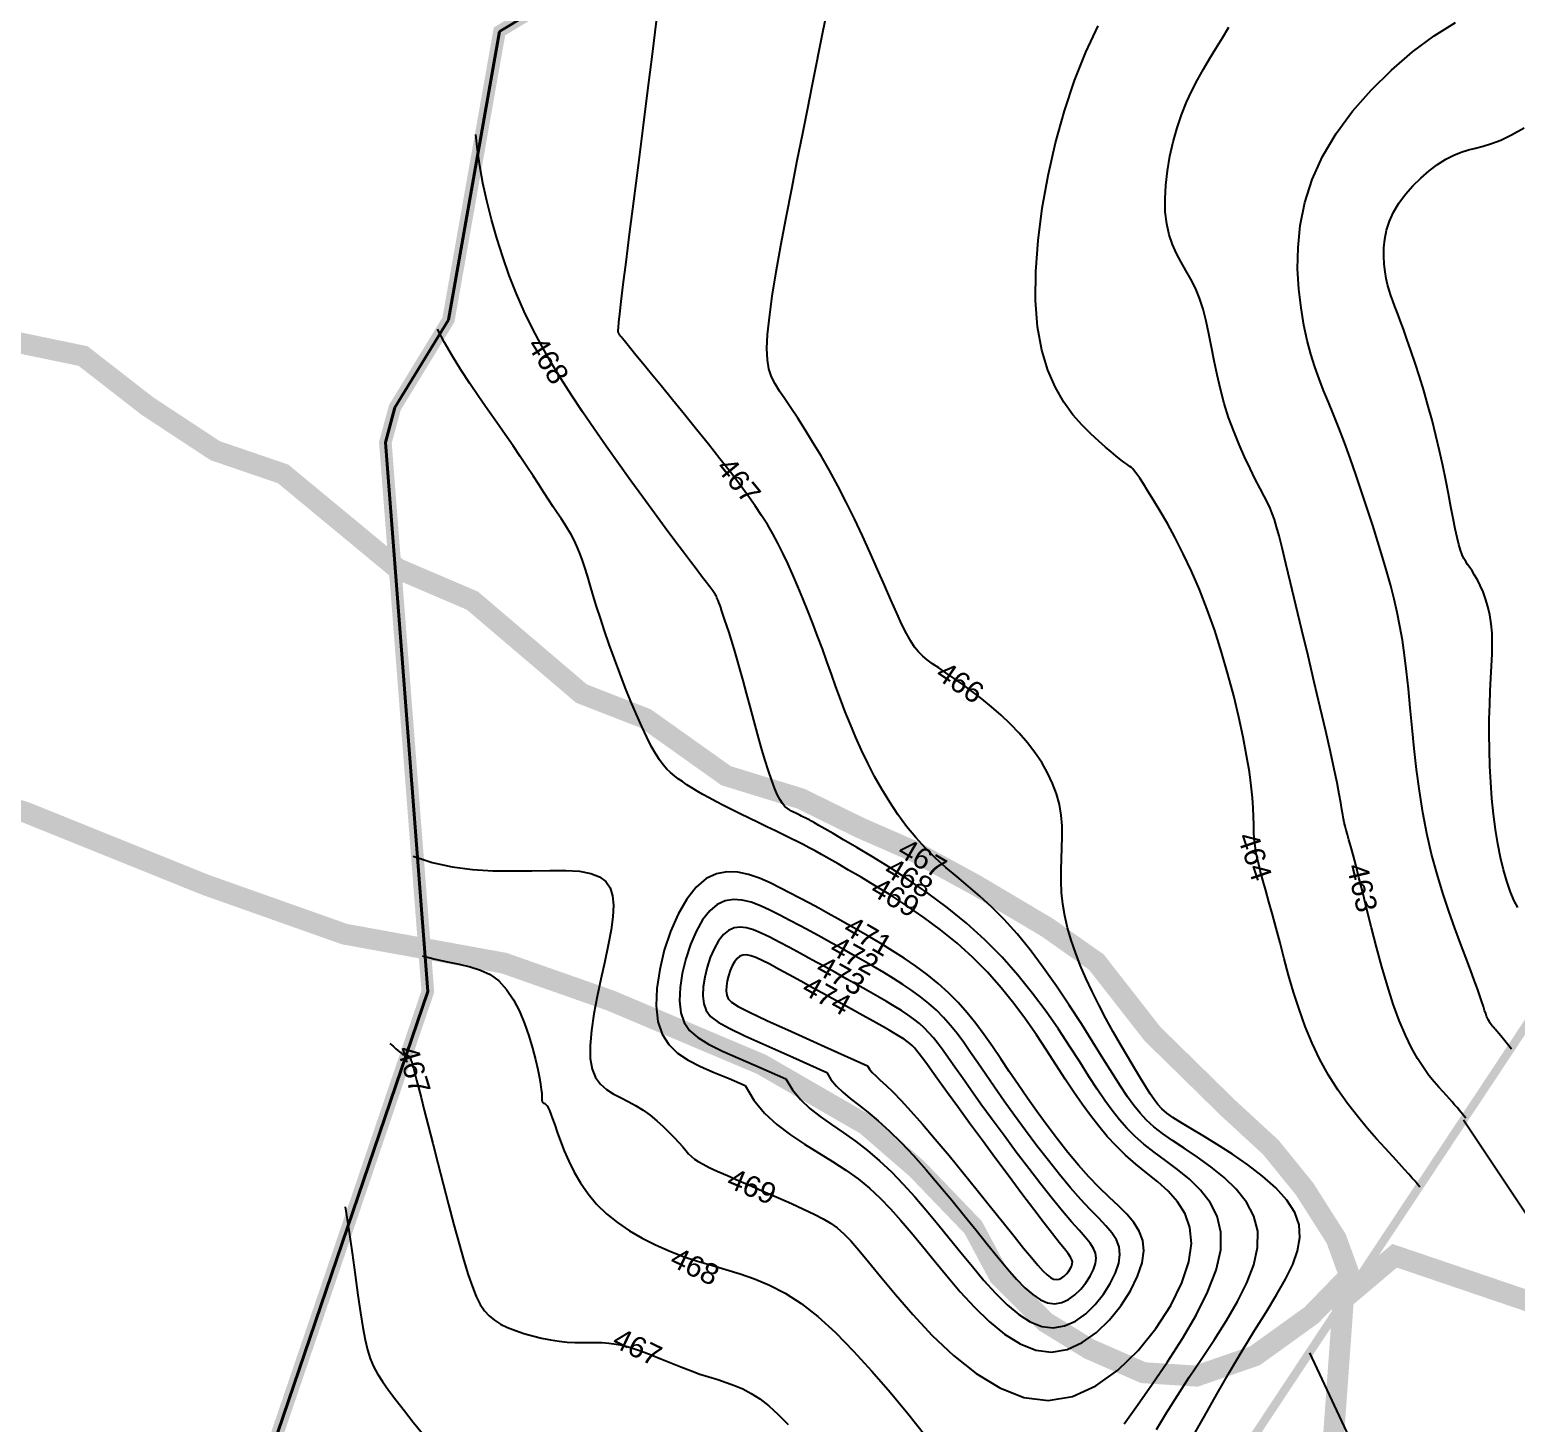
# Model space of a CAD drawing. Header units: metres. Extents: x 218545 to 227455, y 1543467 to 1556082.
# Drawn here: x 219415.8 to 219770, y 1551138.3 to 1551470.2 of the extents above; entities that cross this region are included whole.
import ezdxf

# ---------------------------------------------------------------- set-up
doc = ezdxf.new("R2010")
doc.units = ezdxf.units.M
doc.header["$MEASUREMENT"] = 0
for name, color, linetype in [('2 M CONTOUR', 33, 'Continuous'), ('SATGE-2', 160, 'Continuous'), ('UUL', 90, 'Continuous')]:
    doc.layers.add(name, color=color, linetype=linetype)
doc.layers.add('BO', color=7, linetype='Continuous', lineweight=30)
doc.styles.get("Standard").update_dxf_attribs({"font": 'arial.ttf'})

msp = doc.modelspace()

# ---------------------------------------------------------------- linework, layer by layer
at = {"layer": '2 M CONTOUR'}
for points in [[(219684.21237, 1551136.83698), (219686.62814, 1551140.79508), (219689.24608, 1551144.95836), (219692.05891, 1551149.28702), (219695.03525, 1551153.73925), (219698.0474, 1551158.26535), (219700.94358, 1551162.81362), (219703.57201, 1551167.33239), (219705.78092, 1551171.76995), (219707.41851, 1551176.07461), (219708.33302, 1551180.19469), (219708.37265, 1551184.07849), (219707.44239, 1551187.68461), (219705.67426, 1551191.01275), (219703.25701, 1551194.07291), (219700.37944, 1551196.87507), (219697.2303, 1551199.42923), (219693.99838, 1551201.74538), (219690.87244, 1551203.83351), (219688.04126, 1551205.70361), (219685.645, 1551207.38051), (219683.6294, 1551208.94839), (219681.89159, 1551210.5063), (219680.32871, 1551212.15324), (219678.83788, 1551213.98824), (219677.31623, 1551216.11035), (219675.6609, 1551218.61857), (219673.76901, 1551221.61194), (219671.56358, 1551225.15041), (219669.07111, 1551229.13761), (219666.34399, 1551233.43813), (219663.43462, 1551237.91651), (219660.39539, 1551242.43734), (219657.27868, 1551246.86518), (219654.13689, 1551251.06459), (219651.0224, 1551254.90014), (219647.97941, 1551258.27361), (219645.01937, 1551261.23558), (219642.14554, 1551263.87387), (219639.36117, 1551266.27627), (219636.66952, 1551268.53059), (219634.07384, 1551270.72462), (219631.57738, 1551272.94618), (219629.18341, 1551275.28305), (219626.89493, 1551277.80342), (219624.71391, 1551280.49695), (219622.6421, 1551283.3337), (219620.68121, 1551286.2837), (219618.83299, 1551289.31699), (219617.09916, 1551292.40363), (219615.48146, 1551295.51365), (219613.98161, 1551298.6171), (219612.59785, 1551301.69019), (219611.31438, 1551304.73382), (219610.1119, 1551307.75508), (219608.97114, 1551310.76102), (219607.87279, 1551313.75873), (219606.79755, 1551316.75528), (219605.72615, 1551319.75774), (219604.63928, 1551322.77319), (219603.52186, 1551325.80353), (219602.37571, 1551328.83005), (219601.20685, 1551331.82885), (219600.0213, 1551334.77605), (219598.8251, 1551337.64777), (219597.62426, 1551340.42011), (219596.42481, 1551343.0692), (219595.23277, 1551345.57115), (219594.04645, 1551347.91652), (219592.83324, 1551350.15375), (219591.55283, 1551352.34572), (219590.16488, 1551354.5553), (219588.62907, 1551356.84539), (219586.90508, 1551359.27886), (219584.95258, 1551361.91861), (219582.73125, 1551364.8275), (219580.2231, 1551368.03989), (219577.49946, 1551371.47594), (219574.654, 1551375.0273), (219571.78041, 1551378.58558), (219568.97234, 1551382.04242), (219566.32347, 1551385.28945), (219563.92748, 1551388.2183), (219561.87803, 1551390.72061), (219560.24407, 1551392.71716), (219558.99571, 1551394.24535), (219558.07829, 1551395.37174), (219557.43719, 1551396.1629), (219557.01778, 1551396.68538), (219556.76542, 1551397.00576), (219556.62548, 1551397.19057), (219556.54333, 1551397.3064), (219556.47344, 1551397.40882), (219556.40675, 1551397.50957), (219556.34327, 1551397.60942), (219556.28303, 1551397.70913), (219556.22607, 1551397.80946), (219556.17242, 1551397.91117), (219556.12209, 1551398.01503), (219556.07514, 1551398.12181), (219556.03561, 1551398.26286), (219556.02368, 1551398.5919), (219556.06358, 1551399.29327), (219556.17952, 1551400.55128), (219556.3957, 1551402.55026), (219556.73635, 1551405.47452), (219557.22567, 1551409.5084), (219557.88789, 1551414.83621), (219558.73476, 1551421.55027), (219559.72823, 1551429.37488), (219560.8178, 1551437.94234), (219561.95296, 1551446.88495), (219563.08321, 1551455.83501), (219564.15806, 1551464.42481), (219565.12699, 1551472.28665)], [(219692.80238, 1551135.00265), (219695.65986, 1551140.06296), (219698.6367, 1551145.27419), (219701.66345, 1551150.49481), (219704.67066, 1551155.58325), (219707.58888, 1551160.39796), (219710.34435, 1551164.82955), (219712.84605, 1551168.89725), (219714.99866, 1551172.65247), (219716.70683, 1551176.1466), (219717.87523, 1551179.43105), (219718.40855, 1551182.55722), (219718.21143, 1551185.57649), (219717.18855, 1551188.54029), (219715.29257, 1551191.48455), (219712.6681, 1551194.38346), (219709.50773, 1551197.19577), (219706.00409, 1551199.88021), (219702.34976, 1551202.39553), (219698.73734, 1551204.70045), (219695.35945, 1551206.75373), (219692.40868, 1551208.5141), (219690.02765, 1551209.9625), (219688.15898, 1551211.16863), (219686.69532, 1551212.2244), (219685.52932, 1551213.22171), (219684.55362, 1551214.25246), (219683.66085, 1551215.40855), (219682.74367, 1551216.7819), (219681.69471, 1551218.46439), (219680.43243, 1551220.52277), (219678.97852, 1551222.9232), (219677.38046, 1551225.60664), (219675.68574, 1551228.51408), (219673.94187, 1551231.5865), (219672.19633, 1551234.7649), (219670.49661, 1551237.99024), (219668.89022, 1551241.20353), (219667.41783, 1551244.35618), (219666.09298, 1551247.44149), (219664.92236, 1551250.46319), (219663.91269, 1551253.42501), (219663.07069, 1551256.33069), (219662.40308, 1551259.18397), (219661.91655, 1551261.98857), (219661.61784, 1551264.74824), (219661.50262, 1551267.46676), (219661.52242, 1551270.14815), (219661.61775, 1551272.79649), (219661.72911, 1551275.41585), (219661.797, 1551278.01031), (219661.76193, 1551280.58392), (219661.5644, 1551283.14078), (219661.1449, 1551285.68495), (219660.45719, 1551288.21815), (219659.50798, 1551290.73266), (219658.31722, 1551293.2184), (219656.90487, 1551295.6653), (219655.29089, 1551298.06328), (219653.49522, 1551300.40227), (219651.53783, 1551302.67219), (219649.43868, 1551304.86296), (219647.22245, 1551306.96432), (219644.93283, 1551308.96525), (219642.61825, 1551310.85452), (219640.32712, 1551312.62093), (219638.10788, 1551314.25326), (219636.00894, 1551315.7403), (219634.07872, 1551317.07083), (219632.36566, 1551318.23364), (219630.9012, 1551319.23401), (219629.64895, 1551320.14327), (219628.55555, 1551321.04924), (219627.56763, 1551322.03972), (219626.63181, 1551323.20256), (219625.69474, 1551324.62556), (219624.70306, 1551326.39654), (219623.60339, 1551328.60333), (219622.35376, 1551331.30493), (219620.95777, 1551334.4451), (219619.43041, 1551337.93877), (219617.78666, 1551341.70088), (219616.04153, 1551345.64637), (219614.21, 1551349.69017), (219612.30705, 1551353.74723), (219610.34769, 1551357.73248), (219608.34933, 1551361.57156), (219606.33922, 1551365.23299), (219604.34701, 1551368.69595), (219602.40238, 1551371.93965), (219600.53499, 1551374.94331), (219598.77452, 1551377.68612), (219597.15063, 1551380.1473), (219595.69299, 1551382.30604), (219594.42823, 1551384.17188), (219593.37084, 1551385.87564), (219592.53226, 1551387.57845), (219591.92392, 1551389.44146), (219591.55728, 1551391.6258), (219591.44377, 1551394.29263), (219591.59484, 1551397.60307), (219592.02192, 1551401.71828), (219592.72557, 1551406.73804), (219593.66274, 1551412.51677), (219594.77949, 1551418.8475), (219596.02188, 1551425.52332), (219597.33597, 1551432.33726), (219598.66782, 1551439.08239), (219599.9635, 1551445.55176), (219601.16905, 1551451.53843), (219602.24127, 1551456.87805), (219603.17993, 1551461.57669), (219603.99549, 1551465.68299), (219604.69846, 1551469.24561), (219605.2993, 1551472.3132)], [(219768.81787, 1551227.45888), (219767.54191, 1551229.02271), (219766.56974, 1551230.21358), (219765.85443, 1551231.08838), (219765.34906, 1551231.70403), (219765.00671, 1551232.11742), (219764.78044, 1551232.38546), (219764.62334, 1551232.56504), (219764.48848, 1551232.71307), (219764.33736, 1551232.87808), (219764.16518, 1551233.0752), (219763.97553, 1551233.31116), (219763.77203, 1551233.59271), (219763.5583, 1551233.92661), (219763.33794, 1551234.3196), (219763.11456, 1551234.77843), (219762.89178, 1551235.30985), (219762.66829, 1551235.92721), (219762.42311, 1551236.67025), (219762.13035, 1551237.58531), (219761.76412, 1551238.71872), (219761.29853, 1551240.11682), (219760.70768, 1551241.82595), (219759.96567, 1551243.89245), (219759.04663, 1551246.36266), (219757.93721, 1551249.26839), (219756.67428, 1551252.5834), (219755.30727, 1551256.2669), (219753.88561, 1551260.27812), (219752.45874, 1551264.5763), (219751.07607, 1551269.12066), (219749.78704, 1551273.87041), (219748.64108, 1551278.7848), (219747.6745, 1551283.81967), (219746.87117, 1551288.91739), (219746.20184, 1551294.01693), (219745.63728, 1551299.0573), (219745.14822, 1551303.97748), (219744.70543, 1551308.71646), (219744.27966, 1551313.21322), (219743.84166, 1551317.40676), (219743.36554, 1551321.2592), (219742.83884, 1551324.82525), (219742.25242, 1551328.18274), (219741.59717, 1551331.40951), (219740.86397, 1551334.5834), (219740.0437, 1551337.78227), (219739.12724, 1551341.08393), (219738.10547, 1551344.56624), (219736.97441, 1551348.28185), (219735.75066, 1551352.18261), (219734.45598, 1551356.19522), (219733.11209, 1551360.24634), (219731.74075, 1551364.26266), (219730.36369, 1551368.17086), (219729.00267, 1551371.8976), (219727.67942, 1551375.36957), (219726.41241, 1551378.54215), (219725.20692, 1551381.48552), (219724.06498, 1551384.2986), (219722.9886, 1551387.08026), (219721.9798, 1551389.92941), (219721.04058, 1551392.94494), (219720.17297, 1551396.22575), (219719.37897, 1551399.87072), (219718.67595, 1551403.95148), (219718.14262, 1551408.43044), (219717.87305, 1551413.24277), (219717.96129, 1551418.32361), (219718.50141, 1551423.60811), (219719.58746, 1551429.03142), (219721.31352, 1551434.52868), (219723.77364, 1551440.03505), (219727.02105, 1551445.48146), (219730.94567, 1551450.7821), (219735.39655, 1551455.84693), (219740.22279, 1551460.5859), (219745.27346, 1551464.909), (219750.39763, 1551468.72619), (219755.44439, 1551471.94743)], [(219747.01144, 1551194.55019), (219746.71684, 1551194.91004), (219746.33501, 1551195.36944), (219745.83591, 1551195.95779), (219745.18952, 1551196.70451), (219744.36582, 1551197.63901), (219743.33479, 1551198.79071), (219742.0664, 1551200.18901), (219740.53063, 1551201.86333), (219738.7134, 1551203.83574), (219736.66439, 1551206.09894), (219734.44922, 1551208.63828), (219732.13351, 1551211.43912), (219729.7829, 1551214.48681), (219727.463, 1551217.76671), (219725.23944, 1551221.26417), (219723.17783, 1551224.96455), (219721.32891, 1551228.84566), (219719.68375, 1551232.85521), (219718.21854, 1551236.93334), (219716.90947, 1551241.02021), (219715.73272, 1551245.05597), (219714.66447, 1551248.98078), (219713.68092, 1551252.73479), (219712.75824, 1551256.25816), (219711.87849, 1551259.50452), (219711.04728, 1551262.48139), (219710.27606, 1551265.20977), (219709.57632, 1551267.71066), (219708.95952, 1551270.00505), (219708.43713, 1551272.11396), (219708.02063, 1551274.05836), (219707.72149, 1551275.85928), (219707.54226, 1551277.54911), (219707.44983, 1551279.206), (219707.40218, 1551280.91947), (219707.35729, 1551282.77908), (219707.27312, 1551284.87437), (219707.10766, 1551287.29488), (219706.81888, 1551290.13015), (219706.36476, 1551293.46973), (219705.71229, 1551297.37006), (219704.86454, 1551301.75512), (219703.83361, 1551306.51581), (219702.6316, 1551311.54299), (219701.2706, 1551316.72755), (219699.76271, 1551321.96038), (219698.12002, 1551327.13236), (219696.35462, 1551332.13436), (219694.48438, 1551336.87176), (219692.55017, 1551341.30789), (219690.59863, 1551345.42055), (219688.67641, 1551349.18755), (219686.83016, 1551352.5867), (219685.1065, 1551355.59581), (219683.55209, 1551358.1927), (219682.21356, 1551360.35517), (219681.12333, 1551362.07492), (219680.25689, 1551363.3992), (219679.5755, 1551364.38917), (219679.04041, 1551365.10596), (219678.61289, 1551365.61072), (219678.2542, 1551365.96459), (219677.92559, 1551366.22872), (219677.58832, 1551366.46425), (219677.20478, 1551366.7276), (219676.74178, 1551367.05637), (219676.16726, 1551367.48339), (219675.44917, 1551368.04155), (219674.55545, 1551368.76369), (219673.45403, 1551369.68269), (219672.11286, 1551370.83139), (219670.49987, 1551372.24267), (219668.60634, 1551373.95431), (219666.51686, 1551376.02386), (219664.33936, 1551378.51376), (219662.18174, 1551381.48649), (219660.15195, 1551385.00452), (219658.3579, 1551389.1303), (219656.90751, 1551393.9263), (219655.90871, 1551399.45499), (219655.44524, 1551405.74086), (219655.50411, 1551412.65649), (219656.04815, 1551420.03651), (219657.04019, 1551427.71554), (219658.44307, 1551435.52819), (219660.21962, 1551443.30909), (219662.33266, 1551450.89284), (219664.74503, 1551458.11407), (219667.41861, 1551464.84899), (219670.31155, 1551471.1401)], [(219757.91465, 1551211.00454), (219757.12938, 1551211.96638), (219756.45237, 1551212.79151), (219755.84517, 1551213.52309), (219755.26929, 1551214.20427), (219754.68626, 1551214.87822), (219754.05761, 1551215.58808), (219753.34487, 1551216.37702), (219752.50956, 1551217.2882), (219751.52354, 1551218.36491), (219750.40004, 1551219.65105), (219749.16262, 1551221.19065), (219747.83484, 1551223.02775), (219746.44026, 1551225.20638), (219745.00244, 1551227.77059), (219743.54494, 1551230.76441), (219742.09132, 1551234.23187), (219740.66331, 1551238.1858), (219739.27528, 1551242.51422), (219737.93976, 1551247.07393), (219736.66929, 1551251.72173), (219735.4764, 1551256.31443), (219734.37364, 1551260.70882), (219733.37353, 1551264.76172), (219732.48861, 1551268.32992), (219731.72736, 1551271.30761), (219731.08198, 1551273.73855), (219730.54061, 1551275.70385), (219730.0914, 1551277.28466), (219729.72249, 1551278.5621), (219729.42204, 1551279.6173), (219729.17817, 1551280.5314), (219728.97905, 1551281.38552), (219728.8091, 1551282.2656), (219728.63795, 1551283.27675), (219728.43153, 1551284.5289), (219728.15576, 1551286.13196), (219727.77657, 1551288.19587), (219727.25988, 1551290.83053), (219726.57162, 1551294.14586), (219725.67769, 1551298.25179), (219724.55971, 1551303.20037), (219723.26188, 1551308.81216), (219721.8441, 1551314.84987), (219720.36626, 1551321.07617), (219718.88825, 1551327.25379), (219717.46996, 1551333.1454), (219716.17128, 1551338.51371), (219715.0521, 1551343.12141), (219714.15305, 1551346.79953), (219713.43768, 1551349.65243), (219712.85032, 1551351.85279), (219712.33526, 1551353.5733), (219711.83681, 1551354.98665), (219711.29927, 1551356.26553), (219710.66696, 1551357.58261), (219709.88417, 1551359.11059), (219708.91248, 1551360.98617), (219707.7826, 1551363.20216), (219706.54249, 1551365.71536), (219705.24011, 1551368.4826), (219703.92345, 1551371.46069), (219702.64046, 1551374.60645), (219701.43912, 1551377.87669), (219700.3674, 1551381.22824), (219699.45823, 1551384.61886), (219698.68437, 1551388.01017), (219698.00356, 1551391.3647), (219697.37353, 1551394.64504), (219696.75201, 1551397.81372), (219696.09672, 1551400.83332), (219695.3654, 1551403.66639), (219694.51579, 1551406.27549), (219693.52177, 1551408.64148), (219692.42198, 1551410.8185), (219691.27121, 1551412.87896), (219690.12427, 1551414.8953), (219689.03593, 1551416.93995), (219688.06101, 1551419.08534), (219687.2543, 1551421.40389), (219686.67059, 1551423.96805), (219686.35215, 1551426.82672), (219686.29115, 1551429.93477), (219686.46719, 1551433.22355), (219686.85991, 1551436.62442), (219687.44893, 1551440.06872), (219688.21387, 1551443.48781), (219689.13436, 1551446.81303), (219690.19002, 1551449.97574), (219691.36135, 1551452.92608), (219692.63232, 1551455.68944), (219693.98778, 1551458.30995), (219695.41258, 1551460.8318), (219696.89157, 1551463.29913), (219698.4096, 1551465.75612), (219699.95151, 1551468.24693), (219701.50215, 1551470.81572)], [(219676.52894, 1551138.17607), (219679.72615, 1551142.64895), (219683.24874, 1551147.63344), (219686.8885, 1551152.97478), (219690.4372, 1551158.51817), (219693.6866, 1551164.10884), (219696.42848, 1551169.59201), (219698.45461, 1551174.81289), (219699.55676, 1551179.6167), (219699.59222, 1551183.88468), (219698.68042, 1551187.64204), (219697.00629, 1551190.95005), (219694.75479, 1551193.86994), (219692.11085, 1551196.46294), (219689.25941, 1551198.79031), (219686.38542, 1551200.91329), (219683.67383, 1551202.89312), (219681.26685, 1551204.7911), (219679.13584, 1551206.66881), (219677.20942, 1551208.58791), (219675.41623, 1551210.61002), (219673.6849, 1551212.79679), (219671.94405, 1551215.20987), (219670.12233, 1551217.9109), (219668.14835, 1551220.96153), (219665.96064, 1551224.4002), (219663.53724, 1551228.17265), (219660.86607, 1551232.2014), (219657.93507, 1551236.409), (219654.73216, 1551240.71797), (219651.24527, 1551245.05085), (219647.46233, 1551249.33018), (219643.37128, 1551253.47849), (219638.98271, 1551257.42739), (219634.39798, 1551261.14485), (219629.74111, 1551264.60788), (219625.13616, 1551267.79351), (219620.70713, 1551270.67878), (219616.57807, 1551273.24072), (219612.87301, 1551275.45635), (219609.71598, 1551277.3027), (219607.19543, 1551278.7692), (219605.25752, 1551279.89482), (219603.81283, 1551280.73092), (219602.77193, 1551281.32886), (219602.0454, 1551281.74), (219601.54382, 1551282.01572), (219601.17777, 1551282.20737), (219600.85781, 1551282.36631), (219600.51031, 1551282.53517), (219600.12468, 1551282.72159), (219599.70615, 1551282.92448), (219599.2599, 1551283.14274), (219598.79115, 1551283.37528), (219598.3051, 1551283.62101), (219597.80695, 1551283.87883), (219597.3019, 1551284.14764), (219596.79308, 1551284.43576), (219596.27526, 1551284.7891), (219595.74111, 1551285.26299), (219595.18333, 1551285.91275), (219594.5946, 1551286.7937), (219593.96761, 1551287.96116), (219593.29504, 1551289.47046), (219592.56957, 1551291.37692), (219591.78739, 1551293.71179), (219590.95862, 1551296.41004), (219590.0969, 1551299.38257), (219589.21586, 1551302.54027), (219588.32911, 1551305.79405), (219587.45029, 1551309.0548), (219586.59301, 1551312.23342), (219585.77092, 1551315.24081), (219584.99559, 1551318.00415), (219584.27041, 1551320.51578), (219583.59673, 1551322.78433), (219582.97591, 1551324.81844), (219582.4093, 1551326.62671), (219581.89824, 1551328.21779), (219581.44408, 1551329.60029), (219581.04819, 1551330.78286), (219580.71045, 1551331.77628), (219580.42505, 1551332.6001), (219580.1847, 1551333.27602), (219579.98212, 1551333.82575), (219579.81003, 1551334.27101), (219579.66117, 1551334.63349), (219579.52824, 1551334.93492), (219579.40398, 1551335.197), (219579.28162, 1551335.4389), (219579.15649, 1551335.66964), (219579.02443, 1551335.89572), (219578.88128, 1551336.12361), (219578.72288, 1551336.35981), (219578.54507, 1551336.6108), (219578.34369, 1551336.88306), (219578.11458, 1551337.18308), (219577.84728, 1551337.52601), (219577.50603, 1551337.96165), (219577.04879, 1551338.54847), (219576.43351, 1551339.34494), (219575.61813, 1551340.40952), (219574.56059, 1551341.80068), (219573.21886, 1551343.57688), (219571.55086, 1551345.7966), (219569.53184, 1551348.4961), (219567.20611, 1551351.62282), (219564.63529, 1551355.10202), (219561.88098, 1551358.85895), (219559.0048, 1551362.81886), (219556.06834, 1551366.90699), (219553.13322, 1551371.0486), (219550.26105, 1551375.16893), (219547.50336, 1551379.21072), (219544.8714, 1551383.18662), (219542.36633, 1551387.12678), (219539.98934, 1551391.06134), (219537.7416, 1551395.02044), (219535.62428, 1551399.03422), (219533.63855, 1551403.13283), (219531.78559, 1551407.3464), (219530.0677, 1551411.69107), (219528.49176, 1551416.12703), (219527.06576, 1551420.60043), (219525.79771, 1551425.05745), (219524.69562, 1551429.44426), (219523.76747, 1551433.70702), (219523.02128, 1551437.79192), (219522.46506, 1551441.64511), (219522.09713, 1551445.22833)], [(219507.16665, 1551273.39928), (219511.6844, 1551271.86405), (219516.41772, 1551270.82488), (219521.27192, 1551270.21515), (219526.1376, 1551269.93145), (219530.90538, 1551269.8704), (219535.46584, 1551269.92858), (219539.70959, 1551270.0026), (219543.52723, 1551269.98906), (219546.80937, 1551269.78456), (219549.47323, 1551269.29927), (219551.54255, 1551268.49769), (219553.06772, 1551267.35789), (219554.09911, 1551265.85796), (219554.6871, 1551263.97596), (219554.88204, 1551261.68996), (219554.73433, 1551258.97805), (219554.29434, 1551255.8183), (219553.61835, 1551252.21502), (219552.78635, 1551248.27753), (219551.88423, 1551244.14136), (219550.99787, 1551239.94208), (219550.21317, 1551235.81523), (219549.61603, 1551231.89636), (219549.29233, 1551228.32102), (219549.32797, 1551225.22476), (219549.78406, 1551222.70421), (219550.62258, 1551220.70027), (219551.7807, 1551219.1149), (219553.19562, 1551217.8501), (219554.80453, 1551216.80783), (219556.54462, 1551215.89006), (219558.35307, 1551214.99878), (219560.16708, 1551214.03595), (219561.9317, 1551212.9273), (219563.62341, 1551211.69351), (219565.22659, 1551210.379), (219566.72557, 1551209.02822), (219568.10473, 1551207.68558), (219569.34841, 1551206.39552), (219570.44097, 1551205.20246), (219571.36677, 1551204.15084), (219572.12721, 1551203.26987), (219572.79194, 1551202.52795), (219573.44763, 1551201.87828), (219574.18096, 1551201.27404), (219575.07864, 1551200.66842), (219576.22734, 1551200.01462), (219577.71374, 1551199.26583), (219579.62454, 1551198.37523), (219582.01149, 1551197.31087), (219584.78666, 1551196.10028), (219587.82718, 1551194.78581), (219591.01019, 1551193.40984), (219594.21284, 1551192.01473), (219597.31225, 1551190.64286), (219600.18558, 1551189.33659), (219602.70994, 1551188.1383), (219604.80726, 1551187.06255), (219606.57852, 1551186.01268), (219608.16946, 1551184.86423), (219609.72586, 1551183.49274), (219611.39345, 1551181.77373), (219613.31799, 1551179.58275), (219615.64524, 1551176.79534), (219618.52095, 1551173.28702), (219622.05122, 1551169.01032), (219626.1835, 1551164.22566), (219630.82558, 1551159.27043), (219635.88527, 1551154.48204), (219641.27036, 1551150.19788), (219646.88865, 1551146.75537), (219652.64793, 1551144.49189), (219658.456, 1551143.74486), (219664.21353, 1551144.74216), (219669.7926, 1551147.27372), (219675.05821, 1551151.01994), (219679.8753, 1551155.66123), (219684.10887, 1551160.87801), (219687.62386, 1551166.35068), (219690.28526, 1551171.75966), (219691.95803, 1551176.78536), (219692.55746, 1551181.17701), (219692.20008, 1551184.95918), (219691.05274, 1551188.22525), (219689.28229, 1551191.0686), (219687.05558, 1551193.58263), (219684.53946, 1551195.86072), (219681.90079, 1551197.99626), (219679.3064, 1551200.08262), (219676.8887, 1551202.20169), (219674.64227, 1551204.38923), (219672.52724, 1551206.66952), (219670.50375, 1551209.0668), (219668.53191, 1551211.60534), (219666.57187, 1551214.3094), (219664.58376, 1551217.20324), (219662.52769, 1551220.31112), (219660.36701, 1551223.64458), (219658.07781, 1551227.1643), (219655.6394, 1551230.81824), (219653.03108, 1551234.55436), (219650.23216, 1551238.32062), (219647.22192, 1551242.06498), (219643.97968, 1551245.73541), (219640.48473, 1551249.27986), (219636.73582, 1551252.65262), (219632.80939, 1551255.8333), (219628.80134, 1551258.80785), (219624.80755, 1551261.56221), (219620.92392, 1551264.08231), (219617.24634, 1551266.35411), (219613.87069, 1551268.36353), (219610.89287, 1551270.09653), (219608.37795, 1551271.54938), (219606.26779, 1551272.7598), (219604.47341, 1551273.77583), (219602.90585, 1551274.64551), (219601.47615, 1551275.41689), (219600.09533, 1551276.13802), (219598.67445, 1551276.85694), (219597.12452, 1551277.62171), (219595.37938, 1551278.46926), (219593.46396, 1551279.39203), (219591.42599, 1551280.37137), (219589.3132, 1551281.38862), (219587.17332, 1551282.42512), (219585.05407, 1551283.46221), (219583.00318, 1551284.48123), (219581.06838, 1551285.46351), (219579.2873, 1551286.39448), (219577.65715, 1551287.27583), (219576.16504, 1551288.11337), (219574.79808, 1551288.91288), (219573.5434, 1551289.68015), (219572.3881, 1551290.42096), (219571.3193, 1551291.1411), (219570.32412, 1551291.84636), (219569.38834, 1551292.55048), (219568.49252, 1551293.29898), (219567.61591, 1551294.14533), (219566.73772, 1551295.14302), (219565.83721, 1551296.34551), (219564.8936, 1551297.80628), (219563.88614, 1551299.5788), (219562.79406, 1551301.71655), (219561.60488, 1551304.25081), (219560.33927, 1551307.12409), (219559.02621, 1551310.25671), (219557.69463, 1551313.569), (219556.37352, 1551316.98125), (219555.09181, 1551320.41381), (219553.87848, 1551323.78698), (219552.76249, 1551327.02108), (219551.76493, 1551330.05085), (219550.8755, 1551332.8687), (219550.07602, 1551335.48143), (219549.34833, 1551337.89588), (219548.67425, 1551340.11885), (219548.03561, 1551342.15717), (219547.41426, 1551344.01765), (219546.79201, 1551345.70711), (219546.1525, 1551347.2377), (219545.48657, 1551348.64285), (219544.78689, 1551349.96132), (219544.04609, 1551351.23187), (219543.25682, 1551352.49325), (219542.41175, 1551353.78423), (219541.50351, 1551355.14357), (219540.52475, 1551356.61001), (219539.4678, 1551358.21635), (219538.3236, 1551359.97145), (219537.08279, 1551361.87819), (219535.73598, 1551363.93946), (219534.2738, 1551366.15816), (219532.68687, 1551368.53717), (219530.96582, 1551371.07937), (219529.10126, 1551373.78765), (219527.0937, 1551376.6593), (219524.98311, 1551379.66917), (219522.81935, 1551382.78653), (219520.65227, 1551385.98063), (219518.53173, 1551389.22073), (219516.50757, 1551392.47608), (219514.62965, 1551395.71594), (219512.94782, 1551398.90957)], [(219509.39131, 1551249.68098), (219512.40863, 1551248.85766), (219515.31971, 1551248.23098), (219518.10411, 1551247.67636), (219520.74135, 1551247.06922), (219523.21097, 1551246.28497), (219525.49252, 1551245.19902), (219527.56553, 1551243.68681), (219529.41471, 1551241.66533), (219531.04543, 1551239.21793), (219532.46825, 1551236.46954), (219533.6937, 1551233.5451), (219534.73233, 1551230.56954), (219535.59469, 1551227.66781), (219536.29131, 1551224.96482), (219536.83275, 1551222.58553), (219537.23147, 1551220.62561), (219537.50766, 1551219.06379), (219537.68342, 1551217.84956), (219537.78085, 1551216.9324), (219537.82208, 1551216.26178), (219537.8292, 1551215.78719), (219537.82432, 1551215.45811), (219537.82954, 1551215.22403), (219537.86261, 1551215.04158), (219537.92375, 1551214.89607), (219538.0088, 1551214.77999), (219538.11363, 1551214.6858), (219538.23409, 1551214.60597), (219538.36603, 1551214.53299), (219538.50529, 1551214.45932), (219538.64775, 1551214.37743), (219538.79214, 1551214.27375), (219538.94881, 1551214.11046), (219539.131, 1551213.84369), (219539.35196, 1551213.42958), (219539.62494, 1551212.82424), (219539.96317, 1551211.98383), (219540.37989, 1551210.86445), (219540.88836, 1551209.42226), (219541.50381, 1551207.63201), (219542.24947, 1551205.54306), (219543.15057, 1551203.22341), (219544.23234, 1551200.74104), (219545.52, 1551198.16396), (219547.03879, 1551195.56016), (219548.81392, 1551192.99762), (219550.87063, 1551190.54435), (219553.2232, 1551188.2565), (219555.84216, 1551186.14289), (219558.68708, 1551184.20051), (219561.71755, 1551182.42633), (219564.89314, 1551180.81735), (219568.17343, 1551179.37054), (219571.51801, 1551178.08288), (219574.88645, 1551176.95137), (219578.24958, 1551175.95457), (219581.62321, 1551174.99746), (219585.0344, 1551173.96661), (219588.51018, 1551172.74859), (219592.07763, 1551171.22995), (219595.76379, 1551169.29727), (219599.59571, 1551166.83711), (219603.60046, 1551163.73604), (219607.78769, 1551159.92869), (219612.0975, 1551155.54193), (219616.45263, 1551150.7507), (219620.77577, 1551145.72993), (219624.98965, 1551140.65456), (219629.01698, 1551135.69952)], [(219501.63571, 1551228.81899), (219502.40477, 1551228.11166), (219503.02221, 1551227.54722), (219503.51043, 1551227.10836), (219503.89185, 1551226.77776), (219504.18889, 1551226.53813), (219504.42395, 1551226.37215), (219504.61945, 1551226.26251), (219504.79779, 1551226.19192), (219504.97725, 1551226.1446), (219505.15949, 1551226.111), (219505.34203, 1551226.08309), (219505.52238, 1551226.05286), (219505.69805, 1551226.01228), (219505.86658, 1551225.95335), (219506.02546, 1551225.86804), (219506.17223, 1551225.74834), (219506.30517, 1551225.58834), (219506.42569, 1551225.39067), (219506.53598, 1551225.16006), (219506.63823, 1551224.90124), (219506.73462, 1551224.61894), (219506.82735, 1551224.31791), (219506.91858, 1551224.00287), (219507.01053, 1551223.67856), (219507.10881, 1551223.33336), (219507.23293, 1551222.89013), (219507.40581, 1551222.25542), (219507.65039, 1551221.33574), (219507.9896, 1551220.0376), (219508.44639, 1551218.26753), (219509.04369, 1551215.93205), (219509.80443, 1551212.93769), (219510.74127, 1551209.23594), (219511.82571, 1551204.9583), (219513.01893, 1551200.28123), (219514.28216, 1551195.38122), (219515.57661, 1551190.43473), (219516.86346, 1551185.61824), (219518.10395, 1551181.10823), (219519.25926, 1551177.08116), (219520.30465, 1551173.67161), (219521.27151, 1551170.84656), (219522.20527, 1551168.53111), (219523.15136, 1551166.65033), (219524.15522, 1551165.12931), (219525.26228, 1551163.89313), (219526.51798, 1551162.86688), (219527.96773, 1551161.97565), (219529.6411, 1551161.15814), (219531.50405, 1551160.40756), (219533.50668, 1551159.73074), (219535.59909, 1551159.13451), (219537.73136, 1551158.6257), (219539.85358, 1551158.21114), (219541.91586, 1551157.89767), (219543.86828, 1551157.6921), (219545.67623, 1551157.59361), (219547.36629, 1551157.57061), (219548.98034, 1551157.58389), (219550.56025, 1551157.59419), (219552.1479, 1551157.56228), (219553.78518, 1551157.44892), (219555.51394, 1551157.21487), (219557.37608, 1551156.82089), (219559.40054, 1551156.24117), (219561.56458, 1551155.50355), (219563.83252, 1551154.64929), (219566.16868, 1551153.71966), (219568.5374, 1551152.75593), (219570.90299, 1551151.79937), (219573.22979, 1551150.89123), (219575.48211, 1551150.07278), (219577.63476, 1551149.36729), (219579.70437, 1551148.72604), (219581.71805, 1551148.08229), (219583.70292, 1551147.36934), (219585.68609, 1551146.52044), (219587.69466, 1551145.46889), (219589.75574, 1551144.14795), (219591.89646, 1551142.4909), (219594.14085, 1551140.45064), (219596.50076, 1551138.05855)], [(219490.99965, 1551189.85428), (219491.82135, 1551184.34434), (219492.5988, 1551178.8943), (219493.32689, 1551173.67831), (219494.00051, 1551168.87053), (219494.61453, 1551164.6451), (219495.17273, 1551161.12446), (219495.71441, 1551158.22419), (219496.28776, 1551155.80816), (219496.94096, 1551153.74026), (219497.7222, 1551151.88434), (219498.67967, 1551150.10429), (219499.86156, 1551148.26397), (219501.31606, 1551146.22726), (219503.06927, 1551143.8967), (219505.05899, 1551141.32956), (219507.20094, 1551138.62177), (219509.41082, 1551135.86927)]]:
    msp.add_lwpolyline(points, dxfattribs=at)
at = {"layer": '2 M CONTOUR', "flags": 128}
for points in [[(219770.29073, 1551261.1649), (219769.40151, 1551262.93449), (219768.53184, 1551265.02839), (219767.69651, 1551267.42921), (219766.9103, 1551270.11956), (219766.18801, 1551273.08204), (219765.5444, 1551276.29928), (219764.9914, 1551279.74789), (219764.52936, 1551283.38054), (219764.15578, 1551287.14393), (219763.86816, 1551290.98475), (219763.66397, 1551294.84968), (219763.54071, 1551298.68543), (219763.49587, 1551302.43867), (219763.52694, 1551306.05611), (219763.62708, 1551309.49424), (219763.77219, 1551312.74888), (219763.93383, 1551315.82564), (219764.08358, 1551318.73014), (219764.19301, 1551321.468), (219764.23367, 1551324.04484), (219764.17715, 1551326.46629), (219763.99502, 1551328.73795), (219763.66824, 1551330.86378), (219763.21546, 1551332.841), (219762.66472, 1551334.66516), (219762.04405, 1551336.3318), (219761.38149, 1551337.83646), (219760.70509, 1551339.1747), (219760.04289, 1551340.34206), (219759.42292, 1551341.33409), (219758.86643, 1551342.15971), (219758.36743, 1551342.88136), (219757.91313, 1551343.57484), (219757.49074, 1551344.31596), (219757.08747, 1551345.18054), (219756.69053, 1551346.24438), (219756.28714, 1551347.5833), (219755.86451, 1551349.2731), (219755.41095, 1551351.36822), (219754.91928, 1551353.83756), (219754.3834, 1551356.62864), (219753.79723, 1551359.68899), (219753.15469, 1551362.96614), (219752.44968, 1551366.4076), (219751.67613, 1551369.9609), (219750.82795, 1551373.57357), (219749.90382, 1551377.19428), (219748.92146, 1551380.7763), (219747.90336, 1551384.27404), (219746.87201, 1551387.64192), (219745.8499, 1551390.83436), (219744.85953, 1551393.80577), (219743.92337, 1551396.51057), (219743.06392, 1551398.90317), (219742.29847, 1551400.95685), (219741.62355, 1551402.72024), (219741.03046, 1551404.26087), (219740.51053, 1551405.64623), (219740.05509, 1551406.94383), (219739.65544, 1551408.22116), (219739.30293, 1551409.54574), (219738.98885, 1551410.98506), (219738.71216, 1551412.59113), (219738.50226, 1551414.35393), (219738.39616, 1551416.24793), (219738.43089, 1551418.2476), (219738.64347, 1551420.32743), (219739.07091, 1551422.46189), (219739.75024, 1551424.62546), (219740.71847, 1551426.79261), (219741.99656, 1551428.93617), (219743.54118, 1551431.02235), (219745.29292, 1551433.01572), (219747.1924, 1551434.88085), (219749.1802, 1551436.5823), (219751.19693, 1551438.08464), (219753.18319, 1551439.35243), (219755.07958, 1551440.35023), (219756.85003, 1551441.06699), (219758.55178, 1551441.58909), (219760.26542, 1551442.02728), (219762.07151, 1551442.49232), (219764.05064, 1551443.09497), (219766.28337, 1551443.94598), (219768.85028, 1551445.15612), (219771.83194, 1551446.83612)], [(219586.22327, 1551218.81428), (219588.32243, 1551215.27761), (219590.89296, 1551212.18352), (219593.82826, 1551209.45581), (219597.02173, 1551207.01829), (219600.36678, 1551204.79477), (219603.75679, 1551202.70906), (219607.08518, 1551200.68498), (219610.24534, 1551198.64632), (219613.15913, 1551196.5256), (219615.86233, 1551194.29002), (219618.41915, 1551191.91552), (219620.89381, 1551189.37801), (219623.35056, 1551186.6534), (219625.85361, 1551183.7176), (219628.46719, 1551180.54654), (219631.25553, 1551177.11613), (219634.26659, 1551173.4371), (219637.48326, 1551169.65949), (219640.87217, 1551165.96815), (219644.39995, 1551162.54794), (219648.03323, 1551159.58371), (219651.73862, 1551157.26032), (219655.48277, 1551155.76262), (219659.2323, 1551155.27546), (219662.94488, 1551155.91855), (219666.5424, 1551157.55095), (219669.93779, 1551159.9666), (219673.04396, 1551162.95942), (219675.77386, 1551166.32332), (219678.04041, 1551169.85222), (219679.75655, 1551173.34006), (219680.83519, 1551176.58075), (219681.2176, 1551179.41817), (219680.95837, 1551181.89608), (219680.1404, 1551184.10818), (219678.84661, 1551186.1482), (219677.15992, 1551188.10984), (219675.16323, 1551190.08682), (219672.93947, 1551192.17285), (219670.57154, 1551194.46164), (219668.1324, 1551197.02287), (219665.65514, 1551199.83007), (219663.16289, 1551202.83274), (219660.67878, 1551205.98036), (219658.22595, 1551209.22243), (219655.82751, 1551212.50845), (219653.50661, 1551215.78791), (219651.28637, 1551219.01029), (219649.17975, 1551222.13332), (219647.15896, 1551225.14759), (219645.18607, 1551228.05191), (219643.22312, 1551230.84508), (219641.23215, 1551233.52593), (219639.17521, 1551236.09325), (219637.01437, 1551238.54587), (219634.71165, 1551240.8826), (219632.24204, 1551243.10307), (219629.63221, 1551245.21021), (219626.92178, 1551247.20781), (219624.15034, 1551249.09961), (219621.35751, 1551250.88938), (219618.58288, 1551252.58089), (219615.86606, 1551254.1779), (219613.24666, 1551255.68417), (219610.75273, 1551257.10518), (219608.36617, 1551258.45328), (219606.05732, 1551259.7425), (219603.79651, 1551260.98689), (219601.55408, 1551262.20052), (219599.30039, 1551263.39741), (219597.00576, 1551264.59164), (219594.64055, 1551265.79723), (219592.18473, 1551267.00582), (219589.6569, 1551268.11927), (219587.08527, 1551269.01701), (219584.49808, 1551269.57848), (219581.92356, 1551269.68311), (219579.38993, 1551269.21035), (219576.92542, 1551268.03962), (219574.55826, 1551266.05037), (219572.32243, 1551263.17635), (219570.27495, 1551259.56867), (219568.47859, 1551255.43275), (219566.9961, 1551250.97402), (219565.89027, 1551246.39791), (219565.22385, 1551241.90984), (219565.05961, 1551237.71524), (219565.46032, 1551234.01954), (219566.46861, 1551230.97299), (219568.04653, 1551228.50512), (219570.13599, 1551226.49029), (219572.6789, 1551224.80285), (219575.61717, 1551223.31718), (219578.89271, 1551221.90762), (219582.44744, 1551220.44854), (219586.22327, 1551218.81428)], [(219595.95405, 1551220.35812), (219597.51027, 1551217.73761), (219599.43498, 1551215.41973), (219601.66906, 1551213.32332), (219604.15343, 1551211.36723), (219606.82898, 1551209.47032), (219609.63662, 1551207.55144), (219612.51725, 1551205.52943), (219615.41177, 1551203.32315), (219618.27211, 1551200.87045), (219621.09432, 1551198.18519), (219623.88547, 1551195.30025), (219626.65263, 1551192.24849), (219629.40288, 1551189.06279), (219632.14328, 1551185.77601), (219634.8809, 1551182.42101), (219637.62282, 1551179.03068), (219640.37428, 1551175.65049), (219643.13314, 1551172.37641), (219645.89547, 1551169.31701), (219648.65729, 1551166.58089), (219651.41466, 1551164.27663), (219654.16361, 1551162.5128), (219656.90019, 1551161.39798), (219659.62045, 1551161.04076), (219662.31056, 1551161.50674), (219664.9173, 1551162.68957), (219667.37758, 1551164.43994), (219669.62829, 1551166.60851), (219671.60636, 1551169.04597), (219673.24869, 1551171.60299), (219674.49219, 1551174.13026), (219675.27377, 1551176.47844), (219675.54767, 1551178.53875), (219675.33751, 1551180.36452), (219674.68423, 1551182.04965), (219673.62877, 1551183.688), (219672.21208, 1551185.37344), (219670.47512, 1551187.19987), (219668.45881, 1551189.26114), (219666.20411, 1551191.65115), (219663.75425, 1551194.43346), (219661.16158, 1551197.55049), (219658.48072, 1551200.91435), (219655.7663, 1551204.43714), (219653.07297, 1551208.03098), (219650.45534, 1551211.60798), (219647.96804, 1551215.08024), (219645.66572, 1551218.35988), (219643.58612, 1551221.3777), (219641.69954, 1551224.13924), (219639.95941, 1551226.66874), (219638.31913, 1551228.99044), (219636.73214, 1551231.12858), (219635.15186, 1551233.10739), (219633.53171, 1551234.95111), (219631.82511, 1551236.68397), (219629.99515, 1551238.32829), (219628.04363, 1551239.89867), (219625.982, 1551241.40778), (219623.82174, 1551242.8683), (219621.5743, 1551244.29291), (219619.25114, 1551245.69428), (219616.86374, 1551247.08508), (219614.42355, 1551248.47799), (219611.94228, 1551249.88207), (219609.43265, 1551251.29191), (219606.90761, 1551252.69849), (219604.38012, 1551254.09278), (219601.86313, 1551255.46575), (219599.36961, 1551256.80838), (219596.91252, 1551258.11164), (219594.50481, 1551259.36651), (219592.15796, 1551260.55185), (219589.87754, 1551261.59804), (219587.66766, 1551262.42334), (219585.53241, 1551262.94604), (219583.47589, 1551263.08439), (219581.50219, 1551262.75667), (219579.6154, 1551261.88115), (219577.81964, 1551260.37608), (219576.12623, 1551258.19931), (219574.57547, 1551255.46685), (219573.2149, 1551252.33431), (219572.09207, 1551248.95727), (219571.25451, 1551245.49133), (219570.74976, 1551242.09207), (219570.62537, 1551238.91508), (219570.92887, 1551236.11596), (219571.71071, 1551233.80022), (219573.03296, 1551231.87306), (219574.96061, 1551230.18964), (219577.55863, 1551228.60507), (219580.89201, 1551226.9745), (219585.02571, 1551225.15307), (219590.02473, 1551222.99589), (219595.95405, 1551220.35812)], [(219605.68483, 1551221.90197), (219606.69812, 1551220.19761), (219607.977, 1551218.65594), (219609.50986, 1551217.19083), (219611.28512, 1551215.71618), (219613.29118, 1551214.14587), (219615.51644, 1551212.39381), (219617.94931, 1551210.37388), (219620.5782, 1551207.99997), (219623.38509, 1551205.2153), (219626.32632, 1551202.08036), (219629.3518, 1551198.68498), (219632.41146, 1551195.11898), (219635.4552, 1551191.47218), (219638.43294, 1551187.83441), (219641.29461, 1551184.29548), (219643.99011, 1551180.94523), (219646.48196, 1551177.86387), (219648.78303, 1551175.09332), (219650.91876, 1551172.66588), (219652.91463, 1551170.61385), (219654.79609, 1551168.96954), (219656.5886, 1551167.76527), (219658.31761, 1551167.03334), (219660.0086, 1551166.80606), (219661.67624, 1551167.09493), (219663.2922, 1551167.82819), (219664.81737, 1551168.91327), (219666.21262, 1551170.2576), (219667.43886, 1551171.76862), (219668.45697, 1551173.35376), (219669.22783, 1551174.92046), (219669.71235, 1551176.37613), (219669.87774, 1551177.65932), (219669.71665, 1551178.83297), (219669.22806, 1551179.99112), (219668.41093, 1551181.22779), (219667.26425, 1551182.63705), (219665.787, 1551184.31291), (219663.97815, 1551186.34944), (219661.83668, 1551188.84065), (219659.3761, 1551191.84405), (219656.66801, 1551195.27091), (219653.79854, 1551198.99596), (219650.85382, 1551202.89392), (219647.91998, 1551206.83953), (219645.08316, 1551210.7075), (219642.42947, 1551214.37258), (219640.04506, 1551217.70947), (219637.99249, 1551220.62207), (219636.24012, 1551223.13089), (219634.73274, 1551225.28558), (219633.41515, 1551227.1358), (219632.23214, 1551228.73123), (219631.12851, 1551230.12152), (219630.04905, 1551231.35634), (219628.93856, 1551232.48534), (219627.74826, 1551233.55352), (219626.45504, 1551234.58713), (219625.04222, 1551235.60776), (219623.49313, 1551236.637), (219621.79109, 1551237.69644), (219619.91941, 1551238.80767), (219617.86142, 1551239.99226), (219615.60044, 1551241.27181), (219613.13183, 1551242.65896), (219610.49913, 1551244.13055), (219607.7579, 1551245.65448), (219604.96373, 1551247.19866), (219602.17218, 1551248.73098), (219599.43884, 1551250.21934), (219596.81928, 1551251.63164), (219594.36906, 1551252.93579), (219592.13118, 1551254.09788), (219590.09819, 1551255.07681), (219588.25005, 1551255.82968), (219586.56674, 1551256.3136), (219585.02822, 1551256.48567), (219583.61444, 1551256.303), (219582.30539, 1551255.72267), (219581.08102, 1551254.7018), (219579.93002, 1551253.22226), (219578.87598, 1551251.36503), (219577.95121, 1551249.23587), (219577.18803, 1551246.94052), (219576.61875, 1551244.58474), (219576.27568, 1551242.27429), (219576.19113, 1551240.11492), (219576.39741, 1551238.21237), (219576.95281, 1551236.62744), (219578.0194, 1551235.24101), (219579.78523, 1551233.88899), (219582.43836, 1551232.40729), (219586.16684, 1551230.63183), (219591.15871, 1551228.39851), (219597.60203, 1551225.54325), (219605.68483, 1551221.90197)], [(219615.41562, 1551223.44581), (219615.88597, 1551222.65761), (219616.51901, 1551221.89215), (219617.35066, 1551221.05834), (219618.41681, 1551220.06512), (219619.75337, 1551218.82143), (219621.39626, 1551217.23619), (219623.38138, 1551215.21833), (219625.74463, 1551212.6768), (219628.49807, 1551209.56015), (219631.55832, 1551205.97553), (219634.81813, 1551202.06971), (219638.17028, 1551197.98947), (219641.50751, 1551193.88158), (219644.72261, 1551189.89282), (219647.70832, 1551186.16996), (219650.3574, 1551182.85978), (219652.58965, 1551180.07726), (219654.43291, 1551177.81024), (219655.94206, 1551176.01474), (219657.17197, 1551174.6468), (219658.17752, 1551173.66246), (219659.01359, 1551173.01775), (219659.73504, 1551172.6687), (219660.39675, 1551172.57136), (219661.04192, 1551172.68312), (219661.6671, 1551172.9668), (219662.25716, 1551173.3866), (219662.79695, 1551173.90669), (219663.27136, 1551174.49128), (219663.66524, 1551175.10453), (219663.96348, 1551175.71065), (219664.15092, 1551176.27383), (219664.20781, 1551176.7799), (219664.0958, 1551177.30142), (219663.77189, 1551177.93258), (219663.19309, 1551178.76759), (219662.31642, 1551179.90065), (219661.09888, 1551181.42596), (219659.49749, 1551183.43773), (219657.46926, 1551186.03016), (219654.99795, 1551189.25464), (219652.17445, 1551192.99133), (219649.11637, 1551197.07757), (219645.94134, 1551201.3507), (219642.767, 1551205.64808), (219639.71098, 1551209.80703), (219636.8909, 1551213.66491), (219634.4244, 1551217.05906), (219632.39886, 1551219.86645), (219630.78069, 1551222.12253), (219629.50607, 1551223.90241), (219628.51116, 1551225.28117), (219627.73214, 1551226.33389), (219627.10516, 1551227.13566), (219626.5664, 1551227.76157), (219626.05202, 1551228.28671), (219625.50137, 1551228.77874), (219624.86645, 1551229.27558), (219624.10245, 1551229.80774), (219623.16453, 1551230.4057), (219622.00788, 1551231.09998), (219620.58768, 1551231.92106), (219618.85911, 1551232.89944), (219616.77734, 1551234.06563), (219614.32138, 1551235.43585), (219611.5656, 1551236.96919), (219608.60819, 1551238.61048), (219605.54734, 1551240.30454), (219602.48123, 1551241.99621), (219599.50806, 1551243.6303), (219596.72603, 1551245.15165), (219594.23332, 1551246.50507), (219592.1044, 1551247.6439), (219590.31883, 1551248.55558), (219588.83244, 1551249.23602), (219587.60107, 1551249.68117), (219586.58054, 1551249.88696), (219585.7267, 1551249.84932), (219584.99538, 1551249.5642), (219584.3424, 1551249.02752), (219583.73381, 1551248.24522), (219583.17649, 1551247.26321), (219582.68752, 1551246.13742), (219582.284, 1551244.92377), (219581.98299, 1551243.67816), (219581.80159, 1551242.45651), (219581.75689, 1551241.31475), (219581.86596, 1551240.30879), (219582.1949, 1551239.45467), (219583.00583, 1551238.60896), (219584.60985, 1551237.58834), (219587.31809, 1551236.20951), (219591.44167, 1551234.28915), (219597.29171, 1551231.64395), (219605.17932, 1551228.09061), (219615.41562, 1551223.44581)]]:
    msp.add_lwpolyline(points, dxfattribs=at)
at = {"layer": '2 M CONTOUR'}
for points in [[(219893.84896, 1550844.67295, -1003.86579), (219853.67784, 1550870.83821, -1003.86579), (219841.95269, 1550913.62632, -1003.86579), (219831.98669, 1551098.70232, -1003.86579), (219757.34706, 1551210.53781, -1003.86579)], [(219687.20775, 1551086.2844, -1001.86579), (219698.64969, 1551081.08232, -1001.86579), (219728.80769, 1551073.74332, -1001.86579), (219748.19769, 1551098.15532, -1001.86579), (219736.65404, 1551121.19051, -1001.86579), (219720.74858, 1551155.08741, -1001.86579)]]:
    msp.add_polyline3d(points, dxfattribs=at)
at = {"layer": 'BO', "ltscale": 100, "const_width": 3, "elevation": -1469.86579}
msp.add_lwpolyline([(219587.53063, 1551681.97468), (219576.24265, 1551587.67969), (219590.10452, 1551574.23305), (219625.15516, 1551586.7833), (219650.00334, 1551543.62205), (219527.72561, 1551469.80753), (219515.56901, 1551401.14606), (219502.81482, 1551380.25343), (219500.54159, 1551371.89334), (219510.66043, 1551241.17416), (219474.91875, 1551136.20672), (219435.80687, 1550937.58918), (219299.88014, 1550940.68047), (219294.2056, 1550926.64375), (219258.18164, 1550912.55282), (219272.64674, 1550804.0849)], dxfattribs=at)
msp.add_lwpolyline([(219587.53063, 1551681.97468), (219576.24265, 1551587.67969), (219590.10452, 1551574.23305), (219625.15516, 1551586.7833), (219650.00334, 1551543.62205), (219527.72561, 1551469.80753), (219515.56901, 1551401.14606), (219502.81482, 1551380.25343), (219500.54159, 1551371.89334), (219510.66043, 1551241.17416), (219474.91875, 1551136.20672), (219435.80687, 1550937.58918), (219299.88014, 1550940.68047), (219294.2056, 1550926.64375), (219258.18164, 1550912.55282), (219272.64674, 1550804.0849)], dxfattribs=at)
at = {"layer": 'SATGE-2', "color": 0, "const_width": 2, "elevation": 1466.37623}
msp.add_lwpolyline([(220046.97104, 1552855.47695), (220048.95559, 1552712.19684), (220053.69263, 1552189.90251), (220054.23691, 1552112.89747), (220055.33763, 1551933.55285), (220068.78989, 1551713.39272), (220071.25754, 1551683.95349), (219933.18385, 1551475.91941), (219689.1336, 1551107.56188), (219626.26506, 1550769.8527), (219510.10794, 1550115.06758)], dxfattribs=at)
at = {"layer": 'SATGE-2', "lineweight": 40, "elevation": -1469.86579}
msp.add_lwpolyline([(219272.64674, 1550804.0849), (221454.72196, 1550800.13349), (222383.6722, 1550797.50556), (222385.48636, 1550933.61752), (222608.44024, 1550930.25946), (222593.83419, 1551188.39382), (222547.61297, 1551522.50509), (222564.34507, 1551590.00634), (222588.52107, 1551656.42507), (219587.53063, 1551681.97468), (219576.24265, 1551587.67969), (219590.10452, 1551574.23305), (219625.15516, 1551586.7833), (219650.00334, 1551543.62205), (219527.72561, 1551469.80753), (219515.56901, 1551401.14606), (219502.81482, 1551380.25343), (219500.54159, 1551371.89334), (219510.66043, 1551241.17416), (219474.91875, 1551136.20672), (219435.80687, 1550937.58918), (219299.88014, 1550940.68047), (219294.2056, 1550926.64375), (219258.18164, 1550912.55282)], close=True, dxfattribs=at)
msp.add_lwpolyline([(219272.64674, 1550804.0849), (221454.72196, 1550800.13349), (222383.6722, 1550797.50556), (222385.48636, 1550933.61752), (222608.44024, 1550930.25946), (222593.83419, 1551188.39382), (222547.61297, 1551522.50509), (222564.34507, 1551590.00634), (222588.52107, 1551656.42507), (219587.53063, 1551681.97468), (219576.24265, 1551587.67969), (219590.10452, 1551574.23305), (219625.15516, 1551586.7833), (219650.00334, 1551543.62205), (219527.72561, 1551469.80753), (219515.56901, 1551401.14606), (219502.81482, 1551380.25343), (219500.54159, 1551371.89334), (219510.66043, 1551241.17416), (219474.91875, 1551136.20672), (219435.80687, 1550937.58918), (219299.88014, 1550940.68047), (219294.2056, 1550926.64375), (219258.18164, 1550912.55282)], close=True, dxfattribs=at)
at = {"layer": 'UUL', "const_width": 5, "elevation": -1469.86579}
for points in [[(219393.62791, 1551399.7298), (219428.52232, 1551392.49951), (219443.84181, 1551380.59086), (219460.01239, 1551369.9581), (219476.18302, 1551364.42907), (219503.41768, 1551341.88766), (219521.29042, 1551334.23205), (219547.24848, 1551312.11594), (219562.56797, 1551306.16161), (219581.71737, 1551292.55171), (219599.49319, 1551287.0897), (219613.63603, 1551280.1555), (219626.44459, 1551274.55482), (219641.12108, 1551266.55383), (219658.19918, 1551256.41921), (219669.94037, 1551248.15153), (219683.28264, 1551231.08274), (219701.26597, 1551213.46212), (219711.47128, 1551204.06761), (219719.52812, 1551194.13625), (219727.04783, 1551182.32597), (219730.27056, 1551173.46829), (219721.13951, 1551164.07378), (219707.71142, 1551154.41084), (219693.74626, 1551149.57938), (219681.12386, 1551150.38462), (219668.23296, 1551156.02133), (219657.75903, 1551162.46329), (219646.74803, 1551173.46829), (219640.57114, 1551185.01013), (219627.14305, 1551198.96772), (219615.05784, 1551209.4359), (219590.13014, 1551223.81449), (219554.27201, 1551238.97698), (219528.75757, 1551247.93663), (219490.8307, 1551254.82867), (219457.73084, 1551266.54512), (219414.97691, 1551283.77524), (219388.7729, 1551292.04569)], [(220078.87908, 1550854.70271), (220060.20619, 1550879.68277), (220058.25267, 1550909.21143), (220049.53767, 1550921.66136), (220022.55574, 1550927.46815), (220005.53208, 1550937.01285), (219968.10065, 1550972.84399), (219901.67986, 1551030.51569), (219864.98113, 1551074.0102), (219833.59734, 1551122.2101), (219790.76705, 1551161.32858), (219740.97781, 1551178.22891), (219728.76536, 1551167.90091), (219725.00766, 1551115.3221), (219742.85666, 1551074.9491), (219766.34214, 1551055.23203), (219812.37369, 1551016.73686), (219860.28408, 1550970.73039), (219887.52719, 1550950.07442), (219909.1339, 1550917.21268), (219942.01356, 1550869.32841), (219958.58589, 1550847.68994)]]:
    msp.add_lwpolyline(points, dxfattribs=at)

# ---------------------------------------------------------------- texts
at = {"layer": '2 M CONTOUR', "char_height": 5, "attachment_point": 5}
for s, insert, rotation in [('{468}', (219539.33359, 1551391.49172, -1001.86579), 302.1057621), ('{467}', (219584.72183, 1551362.87808, -1002.86579), 309.382212), ('{466}', (219637.50006, 1551314.75912, -1003.86579), 325.9543649), ('{467}', (219628.47766, 1551272.87038, -1002.86579), 329.7647769), ('{464}', (219707.64289, 1551273.33039, -1005.86579), 288.6640253), ('{468}', (219625.25758, 1551268.25027, -1001.86579), 329.7647769), ('{463}', (219733.23274, 1551265.88517, -1006.86579), 282.975532), ('{469}', (219622.0375, 1551263.63016, -1000.86579), 329.7647769), ('{471}', (219615.59735, 1551254.38994, -998.86579), 329.7647769), ('{472}', (219612.34188, 1551249.71905, -997.86579), 330.9903693), ('{473}', (219609.03216, 1551244.97033, -996.86579), 330.9903693), ('{474}', (219605.72245, 1551240.2216, -995.86579), 330.9903693), ('{467}', (219507.3348, 1551222.55381, -1002.86579), 286.8409546), ('{469}', (219587.86443, 1551194.73736, -1000.86579), 337.5765276), ('{468}', (219574.29326, 1551175.69182, -1001.86579), 334.1012511), ('{467}', (219560.5986, 1551156.473, -1002.86579), 334.1012511)]:
    msp.add_mtext(s, dxfattribs=dict(at, insert=insert, rotation=rotation))

doc.saveas('drawing.dxf')
